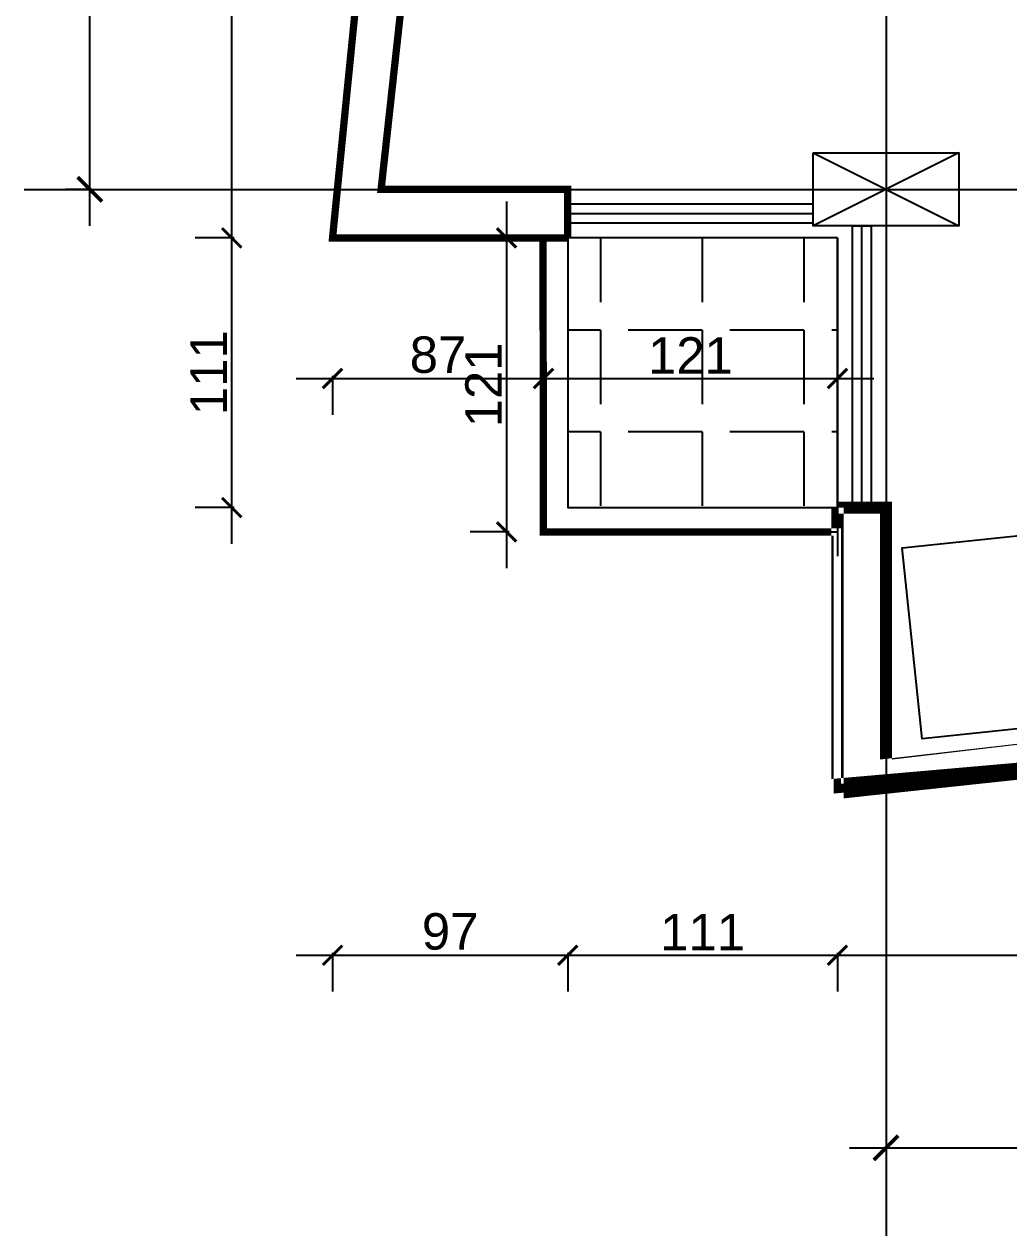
# Model space of a CAD drawing. Extents: x 250879 to 348495, y -51522 to -9360.
# Drawn here: x 283393.5 to 283798.9, y -23524.1 to -23025.2 of the extents above; entities that cross this region are included whole.
import ezdxf

# ---------------------------------------------------------------- set-up
doc = ezdxf.new("R2010")
doc.units = 0
doc.layers.get('0').update_dxf_attribs({"linetype": 'CONTINUOUS'})
doc.layers.get('DEFPOINTS').update_dxf_attribs({"color": 9, "linetype": 'CONTINUOUS'})
for name, color, linetype in [('AXIS', 1, 'CONTINUOUS'), ('COLUMN', 5, 'CONTINUOUS'), ('FURNITURE', 4, 'CONTINUOUS'), ('WALL', 7, 'CONTINUOUS'), ('WALL1', 2, 'CONTINUOUS')]:
    doc.layers.add(name, color=color, linetype=linetype)
doc.styles.get("Standard").update_dxf_attribs({"font": 'sanss___.ttf', "height": 15})
doc.dimstyles.get("Standard").update_dxf_attribs({"dimtxt": 15, "dimasz": 10, "dimexe": 10, "dimexo": 30, "dimgap": 5, "dimtad": 1, "dimdec": 0, "dimdsep": 46, "dimtxsty": 'Standard', "dimblk1": 'ARCHTICK', "dimblk2": 'ARCHTICK', "dimsah": 1, "dimcen": 2.5, "dimdle": 15, "dimclrd": 3, "dimclre": 3, "dimclrt": 3, "dimazin": 0, "dimtfac": 1, "dimtdec": 0, "dimtmove": 2, "dimatfit": 2, "dimldrblk": 'ARCHTICK', "dimfxl": 1.045499999999997, "dimfxlon": 1, "dimtolj": 1, "dimtzin": 0, "dimarcsym": 0})
doc.dimstyles.new('STANDARD$0', dxfattribs={"dimscale": 0, "dimtxt": 12, "dimasz": 8, "dimexe": 15, "dimexo": 0.0625, "dimgap": 2, "dimtad": 1, "dimdec": 0, "dimzin": 0, "dimdsep": 46, "dimtxsty": 'Standard', "dimblk1": 'ARCHTICK', "dimblk2": 'ARCHTICK', "dimsah": 1, "dimcen": 0.09, "dimdle": 15, "dimclrd": 3, "dimclre": 3, "dimclrt": 3, "dimazin": 0, "dimtfac": 1, "dimtdec": 0, "dimtofl": 0, "dimtmove": 1, "dimatfit": 3, "dimldrblk": 'ARCHTICK', "dimfxl": 1.045499999999997, "dimfxlon": 1, "dimtolj": 1, "dimtzin": 0, "dimarcsym": 0})

# ---------------------------------------------------------------- blocks, each defined once
blk = doc.blocks.new('_ARCHTICK')
at = {"color": 0, "linetype": 'ByBlock', "const_width": 0.15}
blk.add_lwpolyline([(-0.5, -0.5), (0.5, 0.5)], dxfattribs=at)
blk = doc.blocks.new('*D42')
at = {"layer": 'DEFPOINTS', "color": 0, "linetype": 'ByBlock', "ltscale": 3, "transparency": 16777216}
for p in [(283748.3278670261, -23480.11855138533), (284188.8047451786, -23480.11855138533), (284188.8047451786, -23487.90626194287)]:
    blk.add_point(p, dxfattribs=at)
at = {"layer": 'WALL1', "color": 3, "linetype": 'ByBlock', "lineweight": -2, "ltscale": 3, "transparency": 16777216}
for p, q in [((283733.3278670261, -23487.90626194287), (284203.8047451786, -23487.90626194287)), ((283748.3278670261, -23487.90626194287), (283748.3278670261, -23497.90626194287)), ((284188.8047451786, -23487.90626194287), (284188.8047451786, -23497.90626194287))]:
    blk.add_line(p, q, dxfattribs=at)
at = {"layer": 'WALL1', "color": 3, "linetype": 'ByBlock', "lineweight": -2, "ltscale": 3, "transparency": 16777216, "xscale": 10, "yscale": 10, "zscale": 10, "rotation": 180}
blk.add_blockref('_ARCHTICK', (283748.3278670261, -23487.90626194287), dxfattribs=at)
at = {"layer": 'WALL1', "color": 3, "linetype": 'ByBlock', "lineweight": -2, "ltscale": 3, "transparency": 16777216, "xscale": 10, "yscale": 10, "zscale": 10}
blk.add_blockref('_ARCHTICK', (284188.8047451786, -23487.90626194287), dxfattribs=at)
at = {"layer": 'WALL1', "color": 3, "linetype": 'ByBlock', "ltscale": 3, "transparency": 16777216, "insert": (283968.5663061024, -23475.17992449431), "char_height": 15, "attachment_point": 5}
blk.add_mtext('\\A1;440', dxfattribs=at)
blk = doc.blocks.new('COLUMN')
at = {"layer": 'AXIS'}
for p, q in [((236924.6994773077, -9644.256519553426), (236984.6994773077, -9674.256519553426)), ((236984.6994773077, -9644.256519553426), (236924.6994773077, -9674.256519553426))]:
    blk.add_line(p, q, dxfattribs=at)
at = {"layer": 'COLUMN'}
blk.add_lwpolyline([(236924.6994773077, -9644.256519553426), (236984.6994773077, -9644.256519553426), (236984.6994773077, -9674.256519553426), (236924.6994773077, -9674.256519553426)], close=True, dxfattribs=at)
blk = doc.blocks.new('*D924')
at = {"layer": 'DEFPOINTS', "color": 0, "linetype": 'ByBlock', "ltscale": 3, "transparency": 16777216}
for p in [(283420.512750339, -22692.99755056205), (283507.3278670262, -22692.99755056205), (283427.630248946, -23093.16213682806)]:
    blk.add_point(p, dxfattribs=at)
at = {"layer": 'WALL1', "color": 3, "linetype": 'ByBlock', "lineweight": -2, "ltscale": 3, "transparency": 16777216}
for p, q in [((283420.512750339, -23108.16213682806), (283420.512750339, -22677.99755056205)), ((283421.558250339, -22692.99755056205), (283410.512750339, -22692.99755056205)), ((283420.512750339, -23093.16213682806), (283410.512750339, -23093.16213682806))]:
    blk.add_line(p, q, dxfattribs=at)
at = {"layer": 'WALL1', "color": 3, "linetype": 'ByBlock', "lineweight": -2, "ltscale": 3, "transparency": 16777216, "xscale": 10, "yscale": 10, "zscale": 10}
for p, rotation in [((283420.512750339, -22692.99755056205), 90), ((283420.512750339, -23093.16213682806), 270)]:
    blk.add_blockref('_ARCHTICK', p, dxfattribs=dict(at, rotation=rotation))
at = {"layer": 'WALL1', "color": 3, "linetype": 'ByBlock', "ltscale": 3, "transparency": 16777216, "insert": (283407.7864128904, -22893.07984369501), "char_height": 15, "attachment_point": 5, "rotation": 90}
blk.add_mtext('\\A1;400', dxfattribs=at)
blk = doc.blocks.new('*D908')
at = {"layer": 'DEFPOINTS', "color": 0, "linetype": 'Continuous', "transparency": 16777216}
for p in [(283478.9145068477, -23113.1621368244), (283520.415610211, -23113.1621368244), (283728.3278670277, -23224.22549141661)]:
    blk.add_point(p, dxfattribs=at)
at = {"layer": 'WALL', "color": 3, "linetype": 'Continuous', "lineweight": -2, "transparency": 16777216}
for p, q in [((283478.9145068477, -23239.22549141661), (283478.9145068477, -23098.1621368244)), ((283479.9600068477, -23113.1621368244), (283463.9145068477, -23113.1621368244)), ((283479.9600068477, -23224.22549141661), (283463.9145068477, -23224.22549141661))]:
    blk.add_line(p, q, dxfattribs=at)
at = {"layer": 'WALL', "color": 3, "linetype": 'Continuous', "lineweight": -2, "transparency": 16777216, "xscale": 8, "yscale": 8, "zscale": 8}
for p, rotation in [((283478.9145068477, -23113.1621368244), 90), ((283478.9145068477, -23224.22549141661), 270)]:
    blk.add_blockref('_ARCHTICK', p, dxfattribs=dict(at, rotation=rotation))
at = {"layer": 'WALL', "color": 3, "linetype": 'Continuous', "transparency": 16777216, "insert": (283469.4145068477, -23168.69381412046), "char_height": 15, "attachment_point": 5, "rotation": 90}
blk.add_mtext('\\A1;111', dxfattribs=at)
blk = doc.blocks.new('*D909')
at = {"layer": 'DEFPOINTS', "color": 0, "linetype": 'Continuous', "transparency": 16777216}
for p in [(283478.9145068477, -22677.99755055857), (283563.6965608115, -22677.99755055857), (283520.415610211, -23113.1621368244)]:
    blk.add_point(p, dxfattribs=at)
at = {"layer": 'WALL', "color": 3, "linetype": 'Continuous', "lineweight": -2, "transparency": 16777216}
for p, q in [((283478.9145068477, -23128.1621368244), (283478.9145068477, -22662.99755055857)), ((283479.9600068477, -22677.99755055857), (283463.9145068477, -22677.99755055857)), ((283479.9600068477, -23113.1621368244), (283463.9145068477, -23113.1621368244))]:
    blk.add_line(p, q, dxfattribs=at)
at = {"layer": 'WALL', "color": 3, "linetype": 'Continuous', "lineweight": -2, "transparency": 16777216, "xscale": 8, "yscale": 8, "zscale": 8}
for p, rotation in [((283478.9145068477, -22677.99755055857), 90), ((283478.9145068477, -23113.1621368244), 270)]:
    blk.add_blockref('_ARCHTICK', p, dxfattribs=dict(at, rotation=rotation))
at = {"layer": 'WALL', "color": 3, "linetype": 'Continuous', "transparency": 16777216, "insert": (283469.1778813333, -22895.57984369144), "char_height": 15, "attachment_point": 5, "rotation": 90}
blk.add_mtext('\\A1;435', dxfattribs=at)
blk = doc.blocks.new('*D930')
at = {"layer": 'DEFPOINTS', "color": 0, "linetype": 'Continuous', "transparency": 16777216}
for p in [(283520.415610211, -23113.16213682615), (283617.2645124376, -23113.16213682844), (283617.2645124376, -23408.58949913346)]:
    blk.add_point(p, dxfattribs=at)
at = {"layer": 'WALL', "color": 3, "linetype": 'Continuous', "lineweight": -2, "transparency": 16777216}
for p, q in [((283505.415610211, -23408.58949913346), (283632.2645124376, -23408.58949913346)), ((283520.415610211, -23407.54399913346), (283520.415610211, -23423.58949913346)), ((283617.2645124376, -23407.54399913346), (283617.2645124376, -23423.58949913346))]:
    blk.add_line(p, q, dxfattribs=at)
at = {"layer": 'WALL', "color": 3, "linetype": 'Continuous', "lineweight": -2, "transparency": 16777216, "xscale": 8, "yscale": 8, "zscale": 8, "rotation": 180}
blk.add_blockref('_ARCHTICK', (283520.415610211, -23408.58949913346), dxfattribs=at)
at = {"layer": 'WALL', "color": 3, "linetype": 'Continuous', "lineweight": -2, "transparency": 16777216, "xscale": 8, "yscale": 8, "zscale": 8}
blk.add_blockref('_ARCHTICK', (283617.2645124376, -23408.58949913346), dxfattribs=at)
at = {"layer": 'WALL', "color": 3, "linetype": 'Continuous', "transparency": 16777216, "insert": (283568.8400613243, -23398.86316168491), "char_height": 15, "attachment_point": 5}
blk.add_mtext('\\A1;97', dxfattribs=at)
blk = doc.blocks.new('*D931')
at = {"layer": 'DEFPOINTS', "color": 0, "linetype": 'Continuous', "transparency": 16777216}
for p in [(283617.2645124376, -23113.16213682844), (283728.3278670281, -23341.07439364324), (283728.3278670281, -23408.58949913346)]:
    blk.add_point(p, dxfattribs=at)
at = {"layer": 'WALL', "color": 3, "linetype": 'Continuous', "lineweight": -2, "transparency": 16777216}
for p, q in [((283602.2645124376, -23408.58949913346), (283743.3278670281, -23408.58949913346)), ((283617.2645124376, -23407.54399913346), (283617.2645124376, -23423.58949913346)), ((283728.3278670281, -23407.54399913346), (283728.3278670281, -23423.58949913346))]:
    blk.add_line(p, q, dxfattribs=at)
at = {"layer": 'WALL', "color": 3, "linetype": 'Continuous', "lineweight": -2, "transparency": 16777216, "xscale": 8, "yscale": 8, "zscale": 8, "rotation": 180}
blk.add_blockref('_ARCHTICK', (283617.2645124376, -23408.58949913346), dxfattribs=at)
at = {"layer": 'WALL', "color": 3, "linetype": 'Continuous', "lineweight": -2, "transparency": 16777216, "xscale": 8, "yscale": 8, "zscale": 8}
blk.add_blockref('_ARCHTICK', (283728.3278670281, -23408.58949913346), dxfattribs=at)
at = {"layer": 'WALL', "color": 3, "linetype": 'Continuous', "transparency": 16777216, "insert": (283672.7961897328, -23399.08949913346), "char_height": 15, "attachment_point": 5}
blk.add_mtext('\\A1;111', dxfattribs=at)
blk = doc.blocks.new('*D932')
at = {"layer": 'DEFPOINTS', "color": 0, "linetype": 'Continuous', "transparency": 16777216}
for p in [(284180.8014982155, -23297.79344304348), (283728.3278670281, -23341.07439364324), (284180.8014982155, -23408.58949913346)]:
    blk.add_point(p, dxfattribs=at)
at = {"layer": 'WALL', "color": 3, "linetype": 'Continuous', "lineweight": -2, "transparency": 16777216}
for p, q in [((283713.3278670281, -23408.58949913346), (284195.8014982155, -23408.58949913346)), ((283728.3278670281, -23407.54399913346), (283728.3278670281, -23423.58949913346)), ((284180.8014982155, -23407.54399913346), (284180.8014982155, -23423.58949913346))]:
    blk.add_line(p, q, dxfattribs=at)
at = {"layer": 'WALL', "color": 3, "linetype": 'Continuous', "lineweight": -2, "transparency": 16777216, "xscale": 8, "yscale": 8, "zscale": 8, "rotation": 180}
blk.add_blockref('_ARCHTICK', (283728.3278670281, -23408.58949913346), dxfattribs=at)
at = {"layer": 'WALL', "color": 3, "linetype": 'Continuous', "lineweight": -2, "transparency": 16777216, "xscale": 8, "yscale": 8, "zscale": 8}
blk.add_blockref('_ARCHTICK', (284180.8014982155, -23408.58949913346), dxfattribs=at)
at = {"layer": 'WALL', "color": 3, "linetype": 'Continuous', "transparency": 16777216, "insert": (283954.5646826218, -23398.86316168491), "char_height": 15, "attachment_point": 5}
blk.add_mtext('\\A1;452', dxfattribs=at)
blk = doc.blocks.new('*D938')
at = {"layer": 'DEFPOINTS', "color": 0, "linetype": 'Continuous', "transparency": 16777216}
for p in [(283520.415610211, -23113.16213682615), (283607.2645124376, -23163.88536416541), (283607.2645124376, -23171.07294136536)]:
    blk.add_point(p, dxfattribs=at)
at = {"layer": 'WALL', "color": 3, "linetype": 'Continuous', "lineweight": -2, "transparency": 16777216}
for p, q in [((283505.415610211, -23171.07294136536), (283622.2645124376, -23171.07294136536)), ((283520.415610211, -23170.02744136536), (283520.415610211, -23186.07294136536)), ((283607.2645124376, -23170.02744136536), (283607.2645124376, -23186.07294136536))]:
    blk.add_line(p, q, dxfattribs=at)
at = {"layer": 'WALL', "color": 3, "linetype": 'Continuous', "lineweight": -2, "transparency": 16777216, "xscale": 8, "yscale": 8, "zscale": 8, "rotation": 180}
blk.add_blockref('_ARCHTICK', (283520.415610211, -23171.07294136536), dxfattribs=at)
at = {"layer": 'WALL', "color": 3, "linetype": 'Continuous', "lineweight": -2, "transparency": 16777216, "xscale": 8, "yscale": 8, "zscale": 8}
blk.add_blockref('_ARCHTICK', (283607.2645124376, -23171.07294136536), dxfattribs=at)
at = {"layer": 'WALL', "color": 3, "linetype": 'Continuous', "transparency": 16777216, "insert": (283563.8400613243, -23161.3466039168), "char_height": 15, "attachment_point": 5}
blk.add_mtext('\\A1;87', dxfattribs=at)
blk = doc.blocks.new('*D939')
at = {"layer": 'DEFPOINTS', "color": 0, "linetype": 'Continuous', "transparency": 16777216}
for p in [(283607.2645124376, -23163.88536416541), (283728.3278670262, -23171.07294136536), (283728.3278670262, -23178.69381412229)]:
    blk.add_point(p, dxfattribs=at)
at = {"layer": 'WALL', "color": 3, "linetype": 'Continuous', "lineweight": -2, "transparency": 16777216}
for p, q in [((283728.3278670262, -23172.11844136536), (283728.3278670262, -23156.07294136536)), ((283592.2645124376, -23171.07294136536), (283743.3278670262, -23171.07294136536)), ((283607.2645124376, -23170.02744136536), (283607.2645124376, -23186.07294136536))]:
    blk.add_line(p, q, dxfattribs=at)
at = {"layer": 'WALL', "color": 3, "linetype": 'Continuous', "lineweight": -2, "transparency": 16777216, "xscale": 8, "yscale": 8, "zscale": 8, "rotation": 180}
blk.add_blockref('_ARCHTICK', (283607.2645124376, -23171.07294136536), dxfattribs=at)
at = {"layer": 'WALL', "color": 3, "linetype": 'Continuous', "lineweight": -2, "transparency": 16777216, "xscale": 8, "yscale": 8, "zscale": 8}
blk.add_blockref('_ARCHTICK', (283728.3278670262, -23171.07294136536), dxfattribs=at)
at = {"layer": 'WALL', "color": 3, "linetype": 'Continuous', "transparency": 16777216, "insert": (283667.7961897319, -23161.57294136536), "char_height": 15, "attachment_point": 5}
blk.add_mtext('\\A1;121', dxfattribs=at)
blk = doc.blocks.new('*D940')
at = {"layer": 'DEFPOINTS', "color": 0, "linetype": 'Continuous', "transparency": 16777216}
for p in [(283590.6367878389, -23113.16213682654), (283592.0815563778, -23234.22549141667), (283607.2645124376, -23234.22549141667)]:
    blk.add_point(p, dxfattribs=at)
at = {"layer": 'WALL', "color": 3, "linetype": 'Continuous', "lineweight": -2, "transparency": 16777216}
for p, q in [((283592.0815563778, -23098.16213682654), (283592.0815563778, -23249.22549141667)), ((283591.0360563778, -23113.16213682654), (283607.0815563778, -23113.16213682654)), ((283593.1270563778, -23234.22549141667), (283577.0815563778, -23234.22549141667))]:
    blk.add_line(p, q, dxfattribs=at)
at = {"layer": 'WALL', "color": 3, "linetype": 'Continuous', "lineweight": -2, "transparency": 16777216, "xscale": 8, "yscale": 8, "zscale": 8}
for p, rotation in [((283592.0815563778, -23113.16213682654), 90), ((283592.0815563778, -23234.22549141667), 270)]:
    blk.add_blockref('_ARCHTICK', p, dxfattribs=dict(at, rotation=rotation))
at = {"layer": 'WALL', "color": 3, "linetype": 'Continuous', "transparency": 16777216, "insert": (283582.5815563778, -23173.69381412156), "char_height": 15, "attachment_point": 5, "rotation": 90}
blk.add_mtext('\\A1;121', dxfattribs=at)

msp = doc.modelspace()

# ---------------------------------------------------------------- hatches: boundary and pattern name
at = {"layer": 'AXIS'}
h = msp.add_hatch(dxfattribs=at)
h.set_pattern_fill('ANGLE', color=256, scale=6, style=0)
h.set_pattern_definition([(180, (522224.3000239173, -31952.25407011545), (0, -41.91), [30.48, -11.43]), (270, (522224.3000239173, -31952.25407011545), (41.91, -2.566247367613279e-15), [30.48, -11.43])])
h.paths.add_polyline_path([(283617.2645124376, -23224.22549141667), (283728.3278670262, -23224.22549141661), (283728.3278670262, -23113.16213682809), (283617.2645124376, -23113.16213682838)])

# ---------------------------------------------------------------- linework, layer by layer
for p, q in [((283748.3278670261, -19841.84930904471), (283748.3278670261, -23524.12586554483)), ((283393.4715972818, -23093.16213682806), (285730.3453725743, -23093.16213682806))]:
    msp.add_line(p, q, dxfattribs=at)
at = {"layer": 'FURNITURE', "ltscale": 3}
for points in [[(283718.3278670262, -23106.99107722731), (283718.3278670261, -23099.33319642898), (283617.2645124377, -23099.3331964292), (283617.2645124377, -23106.99107722753)], [(283734.498926627, -23108.16213682806), (283742.1568074253, -23108.16213682806), (283742.1568074253, -23224.22549141658), (283734.498926627, -23224.22549141658)], [(284160.8014982154, -23277.7934430436), (283763.2345245202, -23319.51023473037), (283754.98113873, -23240.85429119565), (284152.5481124252, -23199.13749950889)]]:
    msp.add_lwpolyline(points, close=True, dxfattribs=at)
at = {"layer": 'FURNITURE'}
msp.add_lwpolyline([(283607.2645124376, -23113.16213682806), (283607.2645124376, -23234.22549141667), (283728.3278670262, -23234.22549141661)], dxfattribs=at)
msp.add_lwpolyline([(283728.3278670261, -23113.16213682809), (283617.2645124376, -23113.16213682815), (283617.2645124376, -23224.22549141667), (283728.3278670261, -23224.22549141661)], close=True, dxfattribs=at)
at = {"layer": 'FURNITURE', "ltscale": 3}
for points in [[(283728.3278670263, -23113.16213682809), (283617.2645124377, -23113.16213682844)], [(283728.3278670262, -23113.162136828), (283728.3278670262, -23244.22549141658)]]:
    msp.add_lwpolyline(points, dxfattribs=at)
at = {"layer": 'WALL', "color": 4, "linetype": 'Continuous', "const_width": 3}
msp.add_lwpolyline([(284829.1236684572, -23234.22549141662), (284180.8014982154, -23234.22549141806), (284180.8014982154, -23297.79344304349), (283954.5646826218, -23319.43391834336), (283728.3278670281, -23341.07439364324), (283728.3278670262, -23234.22549141661), (283607.2645124376, -23234.22549141667), (283607.0815563778, -23113.16213682654), (283520.415610211, -23113.16213682615), (283563.6965608115, -22677.99755055857), (283651.3278670261, -22677.99755055857), (283651.3278670261, -22582.91525742905), (283591.6965608108, -22582.91525742905), (283591.6965608108, -22402.91525742905), (283651.3278670261, -22402.91525742905), (283651.3278670261, -22182.75067116316)], dxfattribs=at)
at = {"layer": 'WALL', "linetype": 'Continuous', "const_width": 3}
for points in [[(283617.2645124381, -23113.16213682669), (283520.415610211, -23113.16213682615), (283563.6965608108, -22677.99755056024), (283718.3278670232, -22677.99755056353)], [(283694.2298322188, -22697.99755056054), (283583.6965608107, -22697.99755056029), (283540.4156102111, -23093.16213682619), (283617.2645124381, -23093.16213682637), (283617.2645124381, -23113.16213682637)]]:
    msp.add_lwpolyline(points, dxfattribs=at)
at = {"layer": 'WALL', "linetype": 'Continuous', "ltscale": 3, "const_width": 5}
for points in [[(283728.3278670276, -23224.22549141617), (283728.3278670281, -23341.07439364324), (284180.8014982155, -23297.79344304348), (284180.8014982153, -23219.22549141662)], [(284160.8014982153, -23219.2254914166), (284160.8014982154, -23277.7934430436), (283748.3278670281, -23321.07439364318), (283748.3278670279, -23224.22549141617), (283728.3278670279, -23224.22549141617)]]:
    msp.add_lwpolyline(points, dxfattribs=at)
at = {"layer": 'WALL1'}
for p, q in [((283617.2645124377, -23103.16213682838), (283718.3278670261, -23103.16213682813)), ((283738.3278670261, -23224.22549141658), (283738.3278670262, -23108.16213682806))]:
    msp.add_line(p, q, dxfattribs=at)

# ---------------------------------------------------------------- block references
at = {"layer": 'WALL', "linetype": 'Continuous'}
msp.add_blockref('COLUMN', (46793.62838971848, -13433.90561727464), dxfattribs=at)

# ---------------------------------------------------------------- dimensions: what is measured, and where the dimension line sits
for base, p1, p2, picture, middle in [((283478.9145068477, -22677.99755055857), (283520.415610211, -23113.1621368244), (283563.6965608115, -22677.99755055857), '*D909', (283469.1778813333, -22895.57984369144)), ((283478.9145068477, -23113.1621368244), (283728.3278670277, -23224.22549141661), (283520.415610211, -23113.1621368244), '*D908', (283469.4145068477, -23168.69381412046)), ((283592.0815563778, -23234.22549141667), (283590.6367878389, -23113.16213682654), (283607.2645124376, -23234.22549141667), '*D940', (283582.5815563778, -23173.69381412156))]:
    dim = msp.add_linear_dim(base=base, p1=p1, p2=p2, angle=90, dimstyle='STANDARD$0', override={"dimscale": 1}, dxfattribs=at)
    dim.commit()
    dim.dimension.update_dxf_attribs({"geometry": picture, "text_midpoint": middle})
for base, p1, p2, picture, middle in [((283617.2645124376, -23408.58949913346), (283520.415610211, -23113.16213682615), (283617.2645124376, -23113.16213682844), '*D930', (283568.8400613243, -23398.86316168491)), ((283607.2645124376, -23171.07294136536), (283520.415610211, -23113.16213682615), (283607.2645124376, -23163.88536416541), '*D938', (283563.8400613243, -23161.3466039168)), ((283728.3278670281, -23408.58949913346), (283617.2645124376, -23113.16213682844), (283728.3278670281, -23341.07439364324), '*D931', (283672.7961897328, -23399.08949913346)), ((283728.3278670262, -23171.07294136536), (283607.2645124376, -23163.88536416541), (283728.3278670262, -23178.69381412229), '*D939', (283667.7961897319, -23161.57294136536)), ((284180.8014982155, -23408.58949913346), (283728.3278670281, -23341.07439364324), (284180.8014982155, -23297.79344304348), '*D932', (283954.5646826218, -23398.86316168491))]:
    dim = msp.add_linear_dim(base=base, p1=p1, p2=p2, dimstyle='STANDARD$0', override={"dimscale": 1}, dxfattribs=at)
    dim.commit()
    dim.dimension.update_dxf_attribs({"geometry": picture, "text_midpoint": middle})
at = {"layer": 'WALL1', "linetype": 'ByBlock', "ltscale": 3}
dim = msp.add_linear_dim(base=(283420.512750339, -22692.99755056205), p1=(283427.630248946, -23093.16213682806), p2=(283507.3278670262, -22692.99755056205), angle=90, dimstyle='Standard', dxfattribs=at)
dim.commit()
dim.dimension.update_dxf_attribs({"geometry": '*D924', "text_midpoint": (283407.7864128904, -22893.07984369501)})
dim = msp.add_linear_dim(base=(284188.8047451786, -23487.90626194287), p1=(283748.3278670261, -23480.11855138533), p2=(284188.8047451786, -23480.11855138533), dimstyle='Standard', dxfattribs=at)
dim.commit()
dim.dimension.update_dxf_attribs({"geometry": '*D42', "text_midpoint": (283968.5663061024, -23475.17992449431)})

doc.saveas('drawing.dxf')
